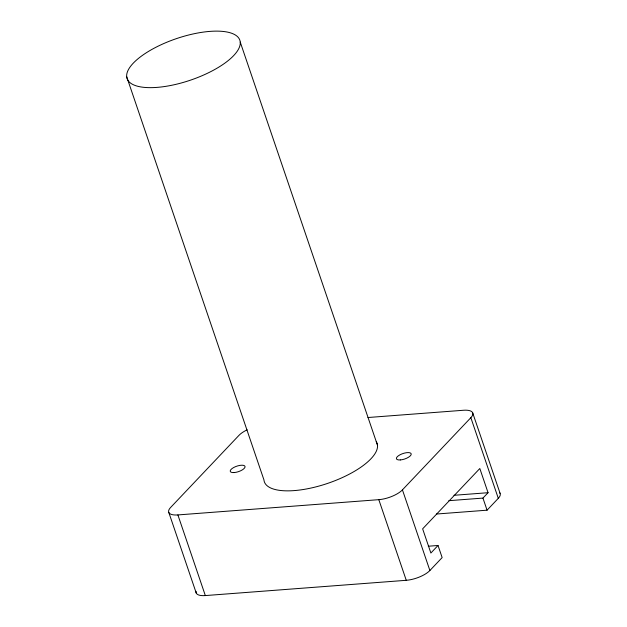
<?xml version="1.0" encoding="UTF-8"?>
<svg xmlns="http://www.w3.org/2000/svg" width="627" height="627" viewBox="0 0 627 627"><rect width="100%" height="100%" fill="white"/><g stroke="black" fill="none" stroke-linecap="round" stroke-linejoin="round"><path stroke-width="0.94" d="M247.179 429.824A18.324 6.748 -18.8 0 0 239.012 435.31L170.599 507.486A18.324 6.748 -18.8 0 0 177.888 514.932L378.81 499.664A18.324 6.748 -18.8 0 0 402.432 489.867L470.846 417.692A18.324 6.748 -18.8 0 0 463.565 410.254L367.971 417.519M196.102 591.339A18.324 6.748 -18.8 0 0 205.335 595.572L406.265 580.304A18.324 6.748 -18.8 0 0 429.887 570.507L442.145 557.583L438.022 545.482L430.874 553.03L422.637 528.835L479.82 468.51L488.057 492.704L482.947 498.089L448.854 500.683M436.416 514.03L487.069 510.182L498.3 498.332A18.324 6.748 -18.8 0 0 499.547 492.587M453.964 495.291L488.057 492.704M428.28 546.227L438.022 545.482M472.625 412.691L500.08 493.331M470.846 417.692L498.3 498.332M482.947 498.089L487.069 510.182M402.432 489.867L429.887 570.507M240.235 42.08A59.549 21.921 -18.8 0 1 156.915 87.396A59.549 21.921 -18.8 0 1 153.231 48.694A59.549 21.921 -18.8 0 1 240.235 42.08L377.501 445.28M378.81 499.664L406.265 580.304M126.685 76.698L263.943 479.898A59.549 21.921 -18.8 0 0 327.796 483.339A59.549 21.921 -18.8 0 0 376.263 441.659M177.888 514.932L205.335 595.572M168.82 512.494L196.267 593.134M234.177 472.57A7.79 2.869 -18.8 0 0 245.071 466.645A7.79 2.869 -18.8 0 0 233.691 467.507A7.79 2.869 -18.8 0 0 234.177 472.57M400.324 459.944A7.79 2.869 -18.8 0 0 411.226 454.011A7.79 2.869 -18.8 0 0 399.846 454.881A7.79 2.869 -18.8 0 0 400.324 459.944"/></g></svg>
